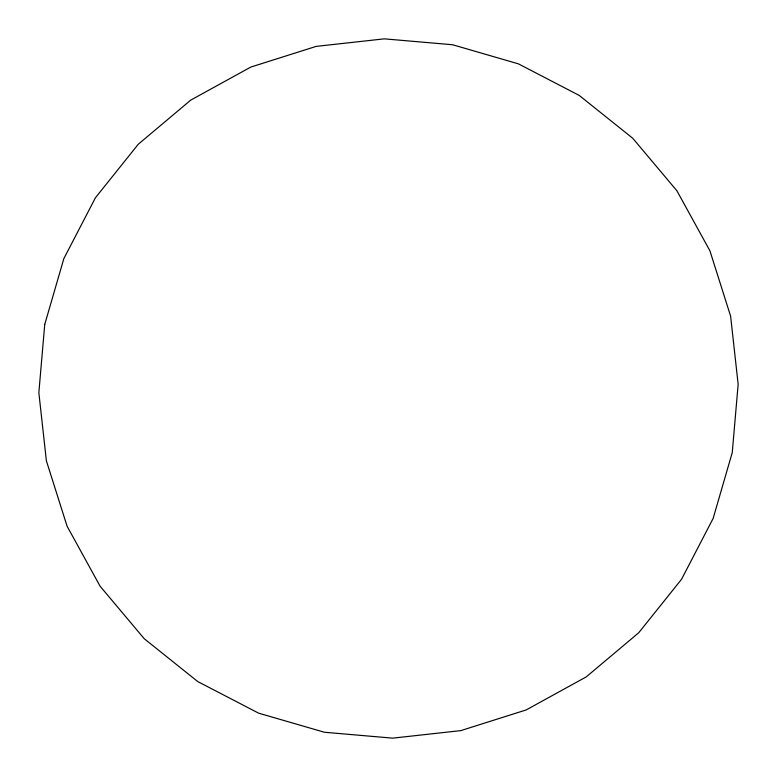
<?xml version="1.0" encoding="UTF-8"?>
<svg xmlns="http://www.w3.org/2000/svg" width="777" height="777" viewBox="0 0 777 777"><rect width="100%" height="100%" fill="white"/><g stroke="black" fill="none" stroke-linecap="round" stroke-linejoin="round"><path stroke-width="1.17" d="M44.745 324.407L38.85 392.706L46.387 460.839L67.075 526.184L100.116 586.246L144.231 638.713L197.737 681.555L258.576 713.14L324.407 732.255L392.706 738.15L460.839 730.613L526.194 709.925L586.246 676.893L638.713 632.769L681.555 579.263L713.14 518.424L732.255 452.593L738.15 384.294L730.613 316.161L709.925 250.816L676.884 190.754L632.769 138.287L579.263 95.445L518.424 63.86L452.593 44.745L384.294 38.85L316.161 46.387L250.806 67.075L190.754 100.107L138.287 144.231L95.445 197.737L63.86 258.576L44.745 324.407"/></g></svg>
